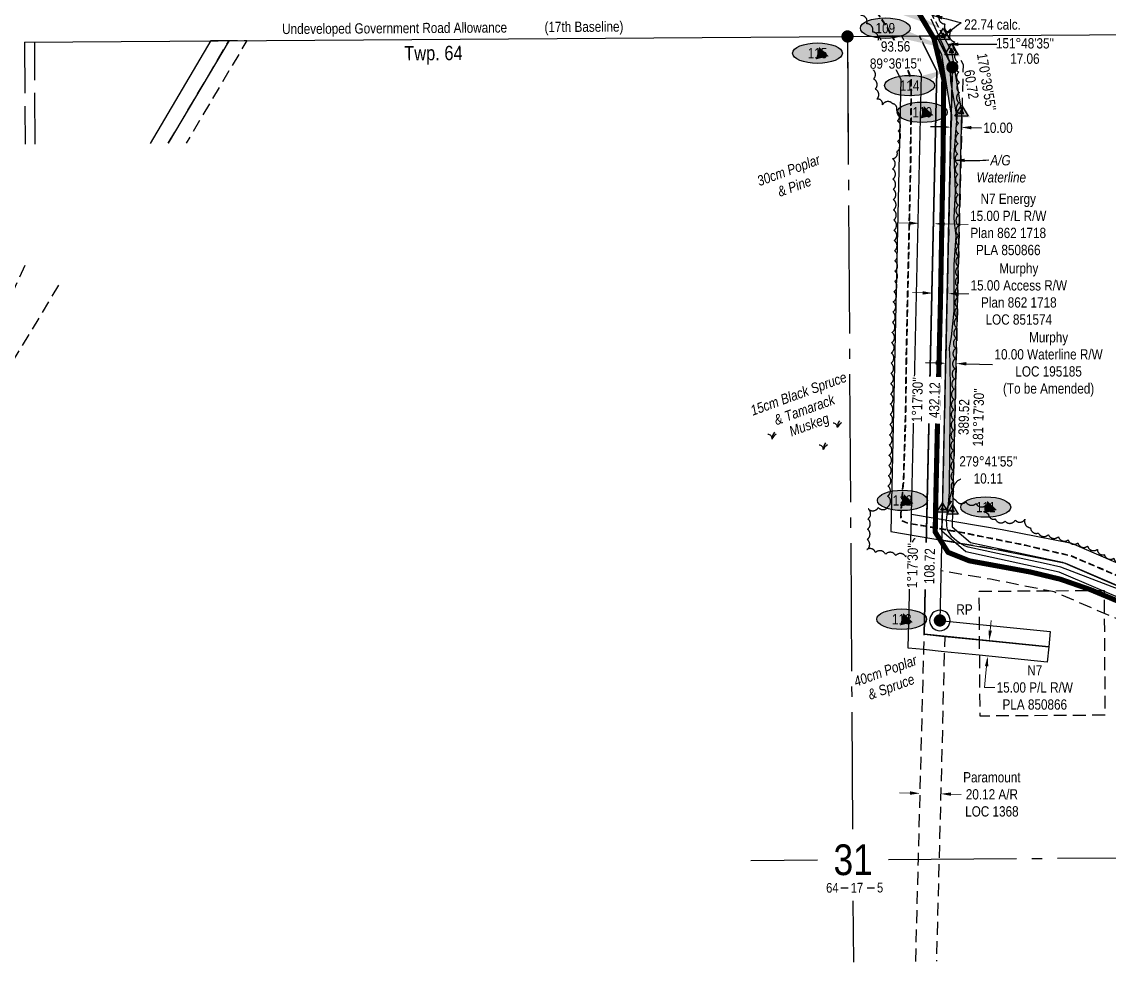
# Model space of a CAD drawing. Extents: x 519217 to 529401, y 6048073 to 6055420.
# Drawn here: x 527664 to 528726, y 6048217 to 6049136 of the extents above; entities that cross this region are included whole.
import ezdxf
from ezdxf.enums import TextEntityAlignment as Align

# ---------------------------------------------------------------- set-up
doc = ezdxf.new("R2010")
doc.units = 0
doc.header["$LTSCALE"] = 5
doc.header["$PDSIZE"] = 0.5
for name, pattern in [('0', [1, 1, 0]), ('foc-ACCESSROAD', [3.75, 2.5, -1.25]), ('foc-QUARTERLINE', [33, 25, -3, 2, -3]), ('foc-TOPO', [1, 0.2, -0.8]), ('foc-TRAV', [1.875, 1.25, -0.625]), ('foc-UNSURVEYED', [12.5, 10, -2.5]), ('UG_PIPE', [1.875, 1.25, -0.625])]:
    doc.linetypes.add(name, pattern=pattern)
doc.layers.get('Defpoints').update_dxf_attribs({"color": 9})
for name, color, linetype in [('10', 1, 'Continuous'), ('35', 37, 'Continuous'), ('9', 3, 'Continuous'), ('AS-PIPE-AG', 44, 'Continuous'), ('AS-PIPE-UG', 44, 'UG_PIPE'), ('AS-PIPE-UG-T', 44, 'Continuous'), ('AS-ROADS', 254, 'Continuous'), ('C-AR', 13, 'foc-ACCESSROAD'), ('C-RW', 13, 'Continuous'), ('D-TXT', 6, 'Continuous'), ('F-AR', 190, 'foc-ACCESSROAD'), ('F-RW', 190, 'Continuous'), ('F-WS', 190, 'foc-ACCESSROAD'), ('L-BD', 7, 'Continuous'), ('L-BD1', 253, 'Continuous'), ('L-MON', 1, 'Continuous'), ('L-ROAD-T', 7, 'Continuous'), ('L-SEC', 7, 'Continuous'), ('L-SECLBL', 7, 'Continuous'), ('L-SECQ', 8, 'foc-QUARTERLINE'), ('L-USEC', 7, 'foc-UNSURVEYED'), ('P-ELEVATION', 7, 'Continuous'), ('P-PROPOSED', 10, 'Continuous'), ('P-PROPOSED-H', 21, 'Continuous'), ('P-STATION', 7, 'Continuous'), ('P-TRAV', 4, 'foc-TRAV'), ('P-TXT', 4, 'Continuous'), ('T-BUSH', 110, '0'), ('T-BUSH-T', 110, 'Continuous'), ('T-GENERAL', 48, 'foc-TOPO')]:
    doc.layers.add(name, color=color, linetype=linetype)
for name, color, linetype, lineweight in [('C-RW-T', 13, 'Continuous', 9), ('F-AR-T', 190, 'Continuous', 9), ('F-RW-T', 190, 'Continuous', 9), ('T-TEXT', 48, 'Continuous', 18)]:
    doc.layers.add(name, color=color, linetype=linetype, lineweight=lineweight)
doc.styles.add('80', font='ARIALN.TTF', dxfattribs={"height": 10})
doc.styles.add('80CG', font='ARIALN.TTF', dxfattribs={"height": 10})
doc.styles.add('80L', font='ARIALN.TTF', dxfattribs={"height": 10})
doc.styles.add('80LS', font='ARIALNI.TTF', dxfattribs={"height": 10})
doc.styles.add('SIMPLEX', font='ARIALN.TTF')
doc.dimstyles.new('Compass 5 000', dxfattribs={"dimscale": 5, "dimtxt": 9, "dimasz": 2, "dimexe": 0.2, "dimexo": 0.0625, "dimgap": 0.5, "dimtad": 0, "dimtih": 1, "dimtoh": 1, "dimzin": 0, "dimdsep": 46, "dimtxsty": '80CG', "dimcen": 0.1, "dimse1": 1, "dimse2": 1, "dimclrd": 256, "dimclrt": 256, "dimaunit": 1, "dimadec": 4, "dimazin": 0, "dimtfac": 0.06, "dimtofl": 0, "dimtmove": 0, "dimatfit": 1, "dimfxl": 0.2, "dimtolj": 1, "dimtzin": 0, "dimlwd": -1, "dimarcsym": 0})

# ---------------------------------------------------------------- blocks, each defined once
blk = doc.blocks.new('fdia')
at = {"color": 255, "const_width": 1}
blk.add_lwpolyline([(-0.5, 0, 1), (0.5, 0, 1)], format="xyb", close=True, dxfattribs=at)
blk = doc.blocks.new('Fdiaa')
blk.add_blockref('fdia', (0, 0))
blk = doc.blocks.new('fdib')
at = {"color": 1, "const_width": 1.6}
blk.add_lwpolyline([(-0.4, 0, 1), (0.4, 0, 1)], format="xyb", close=True, dxfattribs=at)
at = {"color": 1}
blk.add_circle((0, 0), 0.8, dxfattribs=at)
blk = doc.blocks.new('Fdibb')
blk.add_blockref('fdib', (0, 0))
blk = doc.blocks.new('fdicc')
for name in ['Fdibb', 'Fdiaa']:
    blk.add_blockref(name, (0, 0))
blk = doc.blocks.new('FDI')
blk.add_blockref('fdicc', (0, 0))
blk = doc.blocks.new('L-SECLBL')
at = {"layer": '9', "color": 7}
for p, q in [((-5.1, -27.8), (-12.3, -27.8)), ((20.7, -27.8), (13.5, -27.8))]:
    blk.add_line(p, q, dxfattribs=at)
at = {"layer": '10', "color": 2, "style": 'SIMPLEX'}
blk.add_attdef('SEC', text='', height=30, dxfattribs=at).set_placement((0, 0), align=Align.MIDDLE)
at = {"layer": '10', "color": 5, "style": '80L'}
blk.add_attdef('TWP', text='', height=9.5, dxfattribs=at).set_placement((-14.4, -27.4), align=Align.MIDDLE_RIGHT)
blk.add_attdef('RGE', text='', height=9.5, dxfattribs=at).set_placement((3.6, -27.4), align=Align.MIDDLE_CENTER)
blk.add_attdef('MER', text='', height=9.5, dxfattribs=at).set_placement((23.2, -27.4), align=Align.MIDDLE_LEFT)
blk = doc.blocks.new('*D536')
at = {"layer": 'Defpoints', "color": 0, "transparency": 16777216}
for p in [(528541.5, 6048379.5), (528561.6, 6048378.9), (528561.7, 6048381.9)]:
    blk.add_point(p, dxfattribs=at)
at = {"layer": 'F-AR-T', "transparency": 16777216}
for p, q in [((528531.6, 6048382.7), (528521.6, 6048382.9)), ((528571.7, 6048381.7), (528581.7, 6048381.4))]:
    blk.add_line(p, q, dxfattribs=at)
for points in [[(528531.7, 6048384.4), (528531.6, 6048381), (528541.6, 6048382.4)], [(528571.7, 6048383.3), (528571.7, 6048380), (528561.7, 6048381.9)]]:
    blk.add_solid(points, dxfattribs=at)
at = {"layer": 'F-AR-T', "transparency": 16777216, "insert": (528611.7, 6048381.4), "char_height": 10, "attachment_point": 5, "style": '80CG'}
blk.add_mtext('\\A1;Paramount\\P20.12 A/R\\PLOC 1368', dxfattribs=at)
blk = doc.blocks.new('MUSK')
at = {"layer": 'T-GENERAL', "linetype": 'Continuous'}
for centre, radius, start, end in [((-0.86, 0.03), 0.856, 357.7915, 88.2897), ((1.86, 0.15), 1.86, 140.732, 184.6871), ((1.91, -0.8), 2.08, 122.4427, 157.2145)]:
    blk.add_arc(centre, radius, start, end, dxfattribs=at)
blk = doc.blocks.new('*D538')
at = {"layer": 'C-RW-T', "transparency": 16777216}
for p, q in [((528544.1, 6048871.2), (528534.1, 6048871.5)), ((528579.1, 6048870.4), (528589.1, 6048870.2))]:
    blk.add_line(p, q, dxfattribs=at)
for points in [[(528544.2, 6048872.9), (528544.1, 6048869.6), (528554.1, 6048871)], [(528579.1, 6048872.1), (528579, 6048868.7), (528569.1, 6048870.6)]]:
    blk.add_solid(points, dxfattribs=at)
at = {"layer": 'Defpoints', "color": 0, "transparency": 16777216}
for p in [(528569.1, 6048870.6), (528553, 6048821.8), (528568, 6048821.5)]:
    blk.add_point(p, dxfattribs=at)
at = {"layer": 'C-RW-T', "transparency": 16777216, "insert": (528638, 6048870.2), "char_height": 10, "attachment_point": 5, "style": '80CG'}
blk.add_mtext('\\A1;Murphy\\P15.00 Access R/W\\PPlan 862 1718\\PLOC 851574', dxfattribs=at)
blk = doc.blocks.new('*D541')
at = {"layer": 'Defpoints', "color": 0, "transparency": 16777216}
for p in [(528555.7, 6048938.8), (528540.1, 6048915), (528555.1, 6048914.7)]:
    blk.add_point(p, dxfattribs=at)
at = {"layer": 'F-RW-T', "transparency": 16777216}
for p, q in [((528530.7, 6048939.4), (528520.7, 6048939.6)), ((528565.7, 6048938.6), (528588.6, 6048938.1))]:
    blk.add_line(p, q, dxfattribs=at)
for points in [[(528530.7, 6048941.1), (528530.6, 6048937.7), (528540.7, 6048939.2)], [(528565.7, 6048940.3), (528565.6, 6048936.9), (528555.7, 6048938.8)]]:
    blk.add_solid(points, dxfattribs=at)
at = {"layer": 'F-RW-T', "transparency": 16777216, "insert": (528627.7, 6048938.1), "char_height": 10, "attachment_point": 5, "style": '80CG'}
blk.add_mtext('\\A1;N7 Energy\\P15.00 P/L R/W\\PPlan 862 1718\\PPLA 850866', dxfattribs=at)
blk = doc.blocks.new('TRIA')
blk.add_hatch(color=255).paths.add_polyline_path([(-0.04, 1.52), (-1.47, -0.87), (1.39, -0.87)])
blk = doc.blocks.new('Hybrid_EC')
at = {"color": 251}
for points in [[(-1.3, -0.74), (0, 1.42), (1.3, -0.74)], [(0.47, -0.26), (0, 0.53), (-0.47, -0.26)]]:
    blk.add_lwpolyline(points, close=True, dxfattribs=at)
at = {"layer": 'Defpoints'}
blk.add_circle((0, 0), 0.05, dxfattribs=at)
at = {"xscale": 1.2, "yscale": 1.2, "zscale": 1.2}
blk.add_blockref('TRIA', (0.05, 0.06), dxfattribs=at)
blk = doc.blocks.new('*D547')
at = {"layer": 'Defpoints', "color": 0, "transparency": 16777216}
for p in [(528571.8, 6049035.7), (528581.7, 6049032.9), (528581.8, 6049035.4)]:
    blk.add_point(p, dxfattribs=at)
at = {"layer": 'P-TXT', "transparency": 16777216}
for p, q in [((528561.8, 6049033.4), (528551.8, 6049033.6)), ((528591.7, 6049032.7), (528601.7, 6049032.5))]:
    blk.add_line(p, q, dxfattribs=at)
for points in [[(528561.8, 6049035), (528561.7, 6049031.7), (528571.7, 6049033.1)], [(528591.8, 6049034.3), (528591.7, 6049031), (528581.7, 6049032.9)]]:
    blk.add_solid(points, dxfattribs=at)
at = {"layer": 'P-TXT', "transparency": 16777216, "insert": (528617.7, 6049032.5), "char_height": 10, "attachment_point": 5, "style": '80CG'}
blk.add_mtext('\\A1;10.00', dxfattribs=at)
blk = doc.blocks.new('*U634')
at = {"layer": 'P-ELEVATION'}
h = blk.add_hatch(color=111, dxfattribs=at)
h.dxf.hatch_style = 1
edge = h.paths.add_edge_path()
edge.add_ellipse((0, 0), major_axis=(-24.4, 0), ratio=0.410256, start_angle=0, end_angle=360)
at = {"layer": 'P-ELEVATION', "color": 7, "flags": 128}
blk.add_lwpolyline([(0, 0, 12.5, 0, 0), (10.9, -2.9, 0, 0, 0)], format="xyseb", dxfattribs=at)
at = {"layer": 'P-ELEVATION', "color": 7}
blk.add_ellipse((0, 0), major_axis=(-24.4, 0), ratio=0.410256, dxfattribs=at)
at = {"layer": 'P-ELEVATION', "style": '80'}
blk.add_attdef('ELEVATION', text='', height=10, dxfattribs=at).set_placement((0, 0), align=Align.MIDDLE_CENTER)
blk = doc.blocks.new('*U635')
at = {"layer": 'P-ELEVATION'}
h = blk.add_hatch(color=111, dxfattribs=at)
h.dxf.hatch_style = 1
edge = h.paths.add_edge_path()
edge.add_ellipse((0, 0), major_axis=(-24.4, 0), ratio=0.410256, start_angle=0, end_angle=360)
at = {"layer": 'P-ELEVATION', "color": 7, "flags": 128}
blk.add_lwpolyline([(0, 0, 12.5, 0, 0), (37, 16.1, 0, 0, 0)], format="xyseb", dxfattribs=at)
at = {"layer": 'P-ELEVATION', "color": 7}
blk.add_ellipse((0, 0), major_axis=(-24.4, 0), ratio=0.410256, dxfattribs=at)
at = {"layer": 'P-ELEVATION', "style": '80'}
blk.add_attdef('ELEVATION', text='', height=10, dxfattribs=at).set_placement((0, 0), align=Align.MIDDLE_CENTER)
blk = doc.blocks.new('*U636')
at = {"layer": 'P-ELEVATION'}
h = blk.add_hatch(color=111, dxfattribs=at)
h.dxf.hatch_style = 1
edge = h.paths.add_edge_path()
edge.add_ellipse((0, 0), major_axis=(-24.4, 0), ratio=0.410256, start_angle=0, end_angle=360)
at = {"layer": 'P-ELEVATION', "color": 7, "flags": 128}
blk.add_lwpolyline([(0, 0, 12.5, 0, 0), (61.5, -20.3, 0, 0, 0)], format="xyseb", dxfattribs=at)
at = {"layer": 'P-ELEVATION', "color": 7}
blk.add_ellipse((0, 0), major_axis=(-24.4, 0), ratio=0.410256, dxfattribs=at)
at = {"layer": 'P-ELEVATION', "style": '80'}
blk.add_attdef('ELEVATION', text='', height=10, dxfattribs=at).set_placement((0, 0), align=Align.MIDDLE_CENTER)
blk = doc.blocks.new('*U637')
at = {"layer": 'P-ELEVATION'}
h = blk.add_hatch(color=111, dxfattribs=at)
h.dxf.hatch_style = 1
edge = h.paths.add_edge_path()
edge.add_ellipse((0, 0), major_axis=(-24.4, 0), ratio=0.410256, start_angle=0, end_angle=360)
at = {"layer": 'P-ELEVATION', "color": 7, "flags": 128}
blk.add_lwpolyline([(0, 0, 12.5, 0, 0), (63, -29, 0, 0, 0)], format="xyseb", dxfattribs=at)
at = {"layer": 'P-ELEVATION', "color": 7}
blk.add_ellipse((0, 0), major_axis=(-24.4, 0), ratio=0.410256, dxfattribs=at)
at = {"layer": 'P-ELEVATION', "style": '80'}
blk.add_attdef('ELEVATION', text='', height=10, dxfattribs=at).set_placement((0, 0), align=Align.MIDDLE_CENTER)
blk = doc.blocks.new('*D662')
at = {"layer": 'Defpoints', "color": 0, "transparency": 16777216}
for p in [(528589.6, 6048533.4), (528588.1, 6048518.5), (528607.6, 6048516.5)]:
    blk.add_point(p, dxfattribs=at)
at = {"layer": 'F-RW-T', "transparency": 16777216}
for p, q in [((528610.1, 6048541.4), (528611.1, 6048551.3)), ((528606.6, 6048506.6), (528605.6, 6048496.6)), ((528604.5, 6048485.8), (528605.6, 6048496.6)), ((528614.5, 6048485.8), (528604.5, 6048485.8))]:
    blk.add_line(p, q, dxfattribs=at)
for points in [[(528608.4, 6048541.5), (528611.7, 6048541.2), (528609.1, 6048531.4)], [(528604.9, 6048506.7), (528608.2, 6048506.4), (528607.6, 6048516.5)]]:
    blk.add_solid(points, dxfattribs=at)
at = {"layer": 'F-RW-T', "transparency": 16777216, "insert": (528653.6, 6048485.8), "char_height": 10, "attachment_point": 5, "style": '80CG'}
blk.add_mtext('\\A1;N7\\P15.00 P/L R/W\\PPLA 850866', dxfattribs=at)
blk = doc.blocks.new('Hybrid_Point')
h = blk.add_hatch(color=4)
h.dxf.hatch_style = 1
h.paths.add_polyline_path([(-0.29, -0.15), (0, 0.33), (0.29, -0.15)])
at = {"color": 4}
for points in [[(-1.08, -0.6), (0, 1.2), (1.08, -0.6)], [(-0.29, -0.15), (0, 0.33), (0.29, -0.15)]]:
    blk.add_lwpolyline(points, close=True, dxfattribs=at)
blk.add_blockref('TRIA', (0.04, 0.07))
blk = doc.blocks.new('RP')
at = {"layer": '35', "color": 3}
blk.add_circle((0, 0), 10, dxfattribs=at)
at = {"layer": '35', "color": 3, "style": '80'}
blk.add_attdef('RP_001', (-32.4, 5.8), '', height=10, dxfattribs=at)
blk = doc.blocks.new('*D756')
at = {"layer": 'Defpoints', "color": 0, "transparency": 16777216}
for p in [(528567.3, 6048823.6), (528577.3, 6048823.3), (528576.8, 6048802.2)]:
    blk.add_point(p, dxfattribs=at)
at = {"layer": 'L-BD', "transparency": 16777216}
for p, q in [((528556.8, 6048802.7), (528546.8, 6048802.9)), ((528586.8, 6048802), (528612.4, 6048801.4))]:
    blk.add_line(p, q, dxfattribs=at)
for points in [[(528556.9, 6048804.4), (528556.8, 6048801), (528566.8, 6048802.5)], [(528586.9, 6048803.7), (528586.8, 6048800.3), (528576.8, 6048802.2)]]:
    blk.add_solid(points, dxfattribs=at)
at = {"layer": 'L-BD', "transparency": 16777216, "insert": (528667.1, 6048801.4), "char_height": 10, "attachment_point": 5, "style": '80CG'}
blk.add_mtext('\\A1;Murphy\\P10.00 Waterline R/W\\PLOC 195185 \\P(To be Amended)', dxfattribs=at)

msp = doc.modelspace()

# ---------------------------------------------------------------- hatches: boundary and pattern name
at = {"layer": 'P-PROPOSED-H'}
h = msp.add_hatch(color=256, dxfattribs=at)
h.dxf.hatch_style = 1
h.paths.add_polyline_path([(528563.366, 6048659.934), (528572.059, 6049046.959), (528562.671, 6049104.079), (528552.911, 6049122.288), (528564.209, 6049122.366), (528572.264, 6049107.338), (528582.073, 6049047.664), (528573.325, 6048658.232)])

# ---------------------------------------------------------------- linework, layer by layer
at = {"layer": 'AS-PIPE-AG', "flags": 128}
msp.add_lwpolyline([(528735.898, 6048581.615), (528679.047, 6048603.398), (528661.963, 6048607.223), (528617.118, 6048616.742), (528588.527, 6048622.792), (528584.844, 6048624.211), (528580.253, 6048626.707), (528577.004, 6048628.99), (528572.643, 6048632.921), (528568.096, 6048640.48), (528567.452, 6048649.719), (528569.335, 6048664.839), (528570.325, 6048677.086), (528570.726, 6048719.475), (528571.185, 6048774), (528571.029, 6048804.537), (528570.251, 6048817.582), (528572.361, 6048828.289), (528574.711, 6048853.783), (528574.956, 6048898.784), (528576.841, 6048926.996), (528575.065, 6048939.995), (528574.788, 6048944.998), (528576.303, 6048970.394), (528574.929, 6049006.023), (528576.63, 6049028.384), (528577.817, 6049042.713), (528571.768, 6049077.757), (528571.215, 6049087.847), (528570.219, 6049097.38), (528567.601, 6049105.515), (528552.296, 6049138.552)], dxfattribs=at)
at = {"layer": 'AS-PIPE-UG', "flags": 128}
for points in [[(529400.037, 6048435.565), (529397.783, 6048436.348), (529337.908, 6048457.021), (529280.306, 6048477.336), (529241.565, 6048485.911), (529206.423, 6048490.94), (529158.071, 6048497.841), (529121.705, 6048502.802), (529070.365, 6048507.285), (529027.458, 6048511.157), (528982.559, 6048517.371), (528937.53, 6048526.006), (528885.53, 6048540.343), (528834.676, 6048556.146), (528783.217, 6048574.23), (528746.312, 6048590.008), (528717.075, 6048602.547), (528689.335, 6048614.413), (528644.409, 6048624.839), (528582.594, 6048637.243), (528547.253, 6048643.434), (528530.814, 6048646.049), (528524.464, 6048648.64), (528523.458, 6048650.35), (528523.207, 6048655.088), (528523.887, 6048664.325), (528525.935, 6048690.489), (528527.89, 6048754.335), (528528.556, 6048807.373), (528529.893, 6048872.827), (528531.135, 6048924.202), (528532.714, 6048998.207), (528533.188, 6049050.134), (528533.264, 6049068.87), (528533.129, 6049080.662), (528530.792, 6049086.827), (528526.914, 6049096.858), (528521.207, 6049109.887), (528509.488, 6049131.142), (528491.176, 6049158.329), (528459.269, 6049202.946), (528432.076, 6049241.508), (528418.492, 6049260.785), (528368.521, 6049330.225), (528331.871, 6049382.018), (528295.215, 6049434.326), (528269.741, 6049469.506), (528264.979, 6049477.209), (528264.467, 6049479.317), (528266.417, 6049482.591), (528271.239, 6049487.101), (528282.753, 6049496.311), (528292.396, 6049504.162), (528303.054, 6049510.303), (528315.054, 6049518.227), (528323.37, 6049523.841), (528328.47, 6049526.945), (528330.094, 6049528.082), (528331.709, 6049529.693), (528332.048, 6049530.582), (528331.313, 6049532.523), (528328.118, 6049537.35), (528325.924, 6049540.851)], [(529400.041, 6048435.035), (529397.619, 6048435.876), (529337.744, 6048456.549), (529280.168, 6048476.854), (529241.475, 6048485.419), (529206.353, 6048490.446), (529158.001, 6048497.347), (529121.649, 6048502.306), (529070.321, 6048506.787), (529027.402, 6048510.661), (528982.477, 6048516.877), (528937.416, 6048525.518), (528885.39, 6048539.863), (528834.518, 6048555.672), (528783.035, 6048573.764), (528746.116, 6048589.548), (528716.879, 6048602.087), (528689.179, 6048613.937), (528644.303, 6048624.351), (528582.502, 6048636.751), (528547.171, 6048642.942), (528530.678, 6048645.565), (528524.118, 6048648.242), (528522.966, 6048650.202), (528522.707, 6048655.094), (528523.389, 6048664.363), (528525.435, 6048690.517), (528527.39, 6048754.345), (528528.056, 6048807.381), (528529.393, 6048872.839), (528530.635, 6048924.214), (528532.214, 6048998.215), (528532.688, 6049050.138), (528532.764, 6049068.868), (528532.631, 6049080.568), (528530.326, 6049086.649), (528526.452, 6049096.668), (528520.759, 6049109.665), (528509.062, 6049130.882), (528490.766, 6049158.045), (528458.861, 6049202.656), (528431.467, 6049241.504), (528418.072, 6049260.485), (528368.101, 6049329.925), (528331.449, 6049381.722), (528294.795, 6049434.026), (528269.313, 6049469.218), (528264.497, 6049477.007), (528263.917, 6049479.401), (528266.011, 6049482.917), (528270.901, 6049487.491), (528282.429, 6049496.713), (528292.102, 6049504.588), (528302.796, 6049510.749), (528314.743, 6049518.668), (528323.215, 6049524.282), (528328.764, 6049528.747), (528328.327, 6049531.582), (528325.538, 6049536.064), (528322.957, 6049539.072)], [(529400.039, 6048435.3), (529397.701, 6048436.112), (529337.826, 6048456.785), (529280.237, 6048477.095), (529241.52, 6048485.665), (529206.388, 6048490.693), (529158.036, 6048497.594), (529121.677, 6048502.554), (529070.343, 6048507.036), (529027.43, 6048510.909), (528982.518, 6048517.124), (528937.473, 6048525.762), (528885.46, 6048540.103), (528834.597, 6048555.909), (528783.126, 6048573.997), (528746.214, 6048589.778), (528716.977, 6048602.317), (528689.257, 6048614.175), (528644.356, 6048624.595), (528582.548, 6048636.997), (528547.212, 6048643.188), (528530.746, 6048645.807), (528524.291, 6048648.441), (528523.212, 6048650.276), (528522.957, 6048655.091), (528523.638, 6048664.344), (528525.685, 6048690.503), (528527.64, 6048754.34), (528528.306, 6048807.377), (528529.643, 6048872.833), (528530.885, 6048924.208), (528532.464, 6048998.211), (528532.938, 6049050.136), (528533.014, 6049068.869), (528532.88, 6049080.615), (528530.559, 6049086.738), (528526.683, 6049096.763), (528520.983, 6049109.776), (528509.275, 6049131.012), (528490.971, 6049158.187), (528459.065, 6049202.801), (528431.771, 6049241.506), (528418.282, 6049260.635), (528368.311, 6049330.075), (528331.66, 6049381.87), (528295.005, 6049434.176), (528269.527, 6049469.362), (528264.738, 6049477.108), (528264.192, 6049479.359), (528266.214, 6049482.754), (528271.07, 6049487.296), (528282.591, 6049496.512), (528292.249, 6049504.375), (528302.925, 6049510.526), (528314.843, 6049518.453), (528323.286, 6049524.115), (528328.282, 6049527.38), (528328.993, 6049528.687), (528329.041, 6049530.078), (528328.672, 6049531.696), (528325.839, 6049536.302), (528323.582, 6049539.271)]]:
    msp.add_lwpolyline(points, dxfattribs=at)
at = {"layer": 'AS-ROADS', "const_width": 5, "flags": 128}
msp.add_lwpolyline([(528020.319, 6049878.397), (528087.427, 6049783.158), (528216.272, 6049601.632), (528289.909, 6049497.455), (528374.617, 6049376.66), (528447.18, 6049273.113), (528490.77, 6049212.474), (528541.036, 6049143.426), (528555.09, 6049119.909), (528564.692, 6049079.753), (528564.086, 6049008.227), (528561.467, 6048861.653), (528558.506, 6048739.227), (528556.902, 6048668.712), (528556.365, 6048637.634), (528568.93, 6048617.822), (528589.777, 6048609.518), (528649.667, 6048598.555), (528678.483, 6048591.606), (528708.072, 6048581.347), (528783.327, 6048549.885)], dxfattribs=at)
at = {"layer": 'C-AR', "flags": 128}
msp.add_lwpolyline([(527807.262, 6049017.419), (527866.614, 6049117.767), (527884.117, 6049117.887), (527824.765, 6049017.539)], dxfattribs=at)
msp.add_lwpolyline([(528573.724, 6048668.22), (528573.49, 6048658.112), (528563.548, 6048659.813), (528563.784, 6048669.92), (528573.529, 6049091.868), (528557.756, 6049122.549), (528568.965, 6049122.626), (528583.588, 6049094.18), (528573.724, 6048668.22)], close=True, dxfattribs=at)
at = {"layer": 'C-RW', "flags": 128}
for points in [[(528795.422, 6048581.031), (528689.675, 6048626.308), (528621.613, 6048639.84), (528533.261, 6048654.939), (528542.916, 6049084.718), (528523.771, 6049122.085), (528501.39, 6049121.931), (528522.817, 6049080.107), (528512.889, 6048638.141), (528617.979, 6048620.182), (528683.728, 6048607.109), (528788.403, 6048562.292)], [(529400.189, 6048421.015), (529309.157, 6048452.337), (529268.505, 6048464.616), (529139.946, 6048489.364), (529002.053, 6048500.402), (528952.886, 6048508.726), (528854.263, 6048539.609), (528784.83, 6048552.428), (528677.521, 6048598.614), (528586.226, 6048618.174), (528562.882, 6048638.384), (528563.366, 6048659.934), (528573.325, 6048658.232), (528572.979, 6048642.862), (528590.828, 6048627.41), (528680.573, 6048608.182), (528787.75, 6048562.052), (528856.673, 6048549.327), (528955.224, 6048518.468), (529003.289, 6048510.33), (529141.294, 6048499.282), (529270.901, 6048474.334), (529312.229, 6048461.849), (529400.155, 6048431.597)]]:
    msp.add_lwpolyline(points, dxfattribs=at)
msp.add_lwpolyline([(528668.698, 6048540.529), (528667.209, 6048525.611), (528667.209, 6048525.611), (528545.625, 6048537.745), (528545.625, 6048537.745), (528557.989, 6049088.176), (528540.557, 6049122.201), (528557.343, 6049122.318), (528573.063, 6049091.634), (528560.925, 6048551.285), (528668.698, 6048540.529)], close=True, dxfattribs=at)
at = {"layer": 'F-AR', "flags": 128}
for points in [[(527667.102, 6048898.119), (527613.222, 6048778.411), (527595.228, 6048742.423), (527564.378, 6048680.724), (527453.14, 6048526.746), (527318.619, 6048427.919), (527220.599, 6048396.319)], [(528562.696, 6048630.104), (528615.676, 6048621.05), (528681.391, 6048607.984), (528786.012, 6048563.19), (528860.196, 6048539.242), (528900.704, 6048524.433), (528962.794, 6048509.868), (528994.712, 6048504.496), (529114.753, 6048497.295), (529231.704, 6048478.232), (529273.146, 6048468.35), (529357.548, 6048439.017), (529397.54, 6048429.782)], [(529397.739, 6048398.979), (529349.233, 6048410.179), (529264.73, 6048439.548), (529225.81, 6048448.829), (529111.436, 6048467.471), (528991.318, 6048474.677), (528956.879, 6048480.473), (528892.107, 6048495.668), (528850.444, 6048510.898), (528775.488, 6048535.095), (528672.474, 6048579.201), (528610.228, 6048591.577), (528562.015, 6048599.817)], [(528537.369, 6048218.226), (528539.95, 6048318.139), (528545.237, 6048522.725), (528545.625, 6048537.745), (528565.677, 6048535.732), (528565.288, 6048520.712), (528560.059, 6048318.277), (528557.477, 6048218.366)]]:
    msp.add_lwpolyline(points, dxfattribs=at)
at = {"layer": 'F-RW', "flags": 128}
msp.add_lwpolyline([(527789.771, 6049017.298), (527849.126, 6049117.647), (527866.614, 6049117.767), (527807.262, 6049017.419)], dxfattribs=at)
msp.add_lwpolyline([(528667.209, 6048525.611), (528665.552, 6048510.709), (528599.365, 6048517.355), (528565.052, 6048520.8), (528544.989, 6048522.814), (528530.051, 6048524.315), (528533.261, 6048654.939), (528542.913, 6049084.711), (528523.771, 6049122.085), (528540.557, 6049122.201), (528557.989, 6049088.176), (528548.2, 6048652.386), (528545.625, 6048537.745), (528565.593, 6048535.752), (528599.416, 6048532.377), (528667.209, 6048525.611)], close=True, dxfattribs=at)
at = {"layer": 'F-WS', "flags": 128}
msp.add_lwpolyline([(527700.141, 6048878.692), (527617.825, 6048742.629), (527606.832, 6048747.995), (527539.41, 6048780.901), (527479.945, 6048809.922), (527398.35, 6048650.17), (527332.333, 6048587.371), (527273.338, 6048487.585), (527220.145, 6048397.625), (527204.38, 6048419.933), (527178.078, 6048457.176), (527156.986, 6048487.032), (527109.585, 6048554.109), (527182.29, 6048676.92), (527228.848, 6048754.508), (527267.413, 6048818.774), (527296.792, 6048867.731), (527313.514, 6048895.459), (527189.298, 6048964.407), (527280.998, 6049103.278)], dxfattribs=at)
msp.add_lwpolyline([(528722.15, 6048458.738), (528600.198, 6048457.896), (528599.788, 6048517.292), (528599.777, 6048518.872), (528599.684, 6048532.37), (528599.58, 6048547.461), (528599.356, 6048579.848), (528664.311, 6048580.296), (528721.307, 6048580.691), (528721.46, 6048558.439), (528722.15, 6048458.738)], close=True, dxfattribs=at)
at = {"layer": 'L-SEC', "flags": 128}
for points in [[(528470.704, 6049121.718), (529274.948, 6049127.294)], [(527666.727, 6049116.246), (528470.704, 6049121.718)]]:
    msp.add_lwpolyline(points, dxfattribs=at)
at = {"layer": 'L-SECQ', "flags": 128}
for points in [[(528470.704, 6049121.718), (528471.334, 6049021.771)], [(528470.704, 6049121.718), (528475.586, 6048347.368)], [(528510.765, 6048317.862), (529280.707, 6048323.203)], [(528376.238, 6048316.929), (528441.52, 6048317.382)], [(528476.027, 6048277.405), (528476.405, 6048217.436)]]:
    msp.add_lwpolyline(points, dxfattribs=at)
at = {"layer": 'L-USEC', "flags": 128}
for points in [[(527666.727, 6049116.246), (527667.338, 6049016.452)], [(527677.39, 6049016.521), (527676.779, 6049116.314)]]:
    msp.add_lwpolyline(points, dxfattribs=at)
at = {"layer": 'P-PROPOSED', "flags": 128}
msp.add_lwpolyline([(528563.366, 6048659.934), (528572.059, 6049046.959), (528562.671, 6049104.079), (528552.911, 6049122.288), (528564.209, 6049122.366), (528572.264, 6049107.338), (528572.264, 6049107.338), (528572.264, 6049107.338), (528572.264, 6049107.338), (528582.073, 6049047.664), (528573.325, 6048658.232)], close=True, dxfattribs=at)
at = {"layer": 'P-TRAV', "flags": 128}
msp.add_lwpolyline([(528564.209, 6049122.366), (528553.47, 6049142.402)], dxfattribs=at)
at = {"layer": 'T-BUSH', "flags": 128}
for points in [[(528536.617, 6048631.34, 0.52056705), (528536.09, 6048622.695, 0.52056705), (528537.019, 6048612.743, 0.52056705), (528527.677, 6048613.408, 0.52056705), (528517.762, 6048614.666, 0.52056705), (528507.847, 6048615.923, 0.52056705), (528497.994, 6048617.6, 0.52056705), (528489.618, 6048620.503, 0.52056705), (528489.922, 6048630.493, 0.52056705), (528490.227, 6048640.483, 0.52056705), (528490.531, 6048650.473, 0.52056705), (528490.836, 6048660.464, 0.52056705), (528500.752, 6048661.529, 0.52056705), (528510.504, 6048662.73, 0.52056705), (528509.797, 6048672.696, 0.52056705), (528510.207, 6048682.683, 0.52056705), (528510.616, 6048692.669, 0.52056705), (528510.986, 6048702.657, 0.52056705), (528511.247, 6048712.649, 0.52056705), (528511.509, 6048722.64, 0.52056705), (528511.77, 6048732.631, 0.52056705), (528512.032, 6048742.623, 0.52056705), (528512.294, 6048752.614, 0.52056705), (528512.536, 6048762.606, 0.52056705), (528512.716, 6048772.6, 0.52056705), (528512.896, 6048782.593, 0.52056705), (528513.075, 6048792.586, 0.52056705), (528513.255, 6048802.579, 0.52056705), (528513.435, 6048812.573, 0.52056705), (528513.796, 6048822.561, 0.52056705), (528514.186, 6048832.548, 0.52056705), (528514.576, 6048842.535, 0.52056705), (528514.967, 6048852.522, 0.52056705), (528515.357, 6048862.51, 0.52056705), (528516, 6048872.482, 0.52056705), (528516.813, 6048882.443, 0.52056705), (528517.057, 6048892.422, 0.52056705), (528516.819, 6048902.414, 0.52056705), (528516.58, 6048912.406, 0.52056705), (528516.341, 6048922.398, 0.52056705), (528516.102, 6048932.39, 0.52056705), (528515.863, 6048942.382, 0.52056705), (528515.624, 6048952.374, 0.52056705), (528515.419, 6048962.366, 0.52056705), (528515.218, 6048972.359, 0.52056705), (528515.016, 6048982.352, 0.52056705), (528514.815, 6048992.345, 0.52056705), (528514.614, 6049002.338, 0.52056705), (528518.966, 6049009.4, 0.52056705), (528519.663, 6049019.37, 0.52056705), (528520.34, 6049029.34, 0.52056705), (528519.431, 6049039.294, 0.52056705), (528518.522, 6049049.247, 0.52056705), (528514.872, 6049055.93, 0.52056705), (528504.912, 6049055.089, 0.52056705), (528499.463, 6049060.51, 0.52056705), (528497.804, 6049070.366, 0.52056705), (528496.145, 6049080.222, 0.52056705), (528494.486, 6049090.078, 0.52056705), (528499.971, 6049095.819, 0.52056705), (528508.944, 6049099.503, 0.52056705), (528505.345, 6049108.819, 0.52056705), (528500.461, 6049117.539, 0.52056705), (528495.201, 6049126.023, 0.52056705), (528489.468, 6049134.211, 0.52056705), (528483.736, 6049142.399, 0.52056705), (528478.104, 6049150.654, 0.52056705), (528472.622, 6049159.012, 0.52056705), (528467.141, 6049167.369, 0.52056705), (528461.659, 6049175.727, 0.52056705), (528456.177, 6049184.084, 0.52056705), (528450.369, 6049192.217, 0.52056705), (528444.515, 6049200.318, 0.52056705), (528438.66, 6049208.419, 0.52056705), (528432.806, 6049216.519, 0.52056705), (528426.951, 6049224.62, 0.52056705), (528421.097, 6049232.721, 0.52056705), (528414.741, 6049240.389, 0.52056705), (528407.581, 6049247.362, 0.52056705), (528402.239, 6049255.76, 0.52056705), (528397.186, 6049264.383, 0.52056705), (528391.849, 6049272.827, 0.52056705), (528386.226, 6049281.09, 0.52056705), (528380.6, 6049289.351, 0.52056705), (528374.829, 6049297.512, 0.52056705), (528369.059, 6049305.673, 0.52056705), (528363.289, 6049313.834, 0.52056705), (528357.518, 6049321.995, 0.52056705), (528351.748, 6049330.156, 0.52056705), (528345.977, 6049338.317, 0.52056705), (528340.207, 6049346.478, 0.52056705), (528334.437, 6049354.638, 0.52056705), (528328.556, 6049362.718, 0.52056705), (528322.525, 6049370.688, 0.52056705), (528316.493, 6049378.659, 0.52056705), (528310.462, 6049386.629, 0.52056705), (528304.431, 6049394.599, 0.52056705), (528298.4, 6049402.569, 0.52056705), (528292.369, 6049410.539, 0.52056705), (528286.64, 6049418.723, 0.52056705), (528281.148, 6049427.074, 0.52056705), (528275.656, 6049435.424, 0.52056705), (528270.162, 6049443.774, 0.52056705), (528264.601, 6049452.078, 0.52056705), (528259.039, 6049460.383, 0.52056705), (528250.006, 6049458.291, 0.52056705), (528243.999, 6049464.832, 0.52056705), (528238.656, 6049473.279, 0.52056705), (528233.313, 6049481.726, 0.52056705), (528238.234, 6049488.048, 0.52056705), (528246.492, 6049493.68, 0.52056705), (528256.755, 6049500.679, 0.52056705)], [(528376.627, 6049403.624, 0.52056705), (528382.075, 6049395.245, 0.52056705), (528387.523, 6049386.866, 0.52056705), (528392.971, 6049378.486, 0.52056705), (528398.42, 6049370.107, 0.52056705), (528404.041, 6049361.843, 0.52056705), (528409.71, 6049353.611, 0.52056705), (528415.378, 6049345.38, 0.52056705), (528421.047, 6049337.148, 0.52056705), (528426.716, 6049328.916, 0.52056705), (528432.384, 6049320.684, 0.52056705), (528438.053, 6049312.452, 0.52056705), (528443.721, 6049304.22, 0.52056705), (528449.773, 6049296.278, 0.52056705), (528456.167, 6049288.596, 0.52056705), (528462.562, 6049280.915, 0.52056705), (528468.993, 6049273.264, 0.52056705), (528475.426, 6049265.616, 0.52056705), (528480.926, 6049257.271, 0.52056705), (528486.285, 6049248.839, 0.52056705), (528491.158, 6049240.113, 0.52056705), (528496.032, 6049231.387, 0.52056705), (528501.569, 6049223.073, 0.52056705), (528507.223, 6049214.831, 0.52056705), (528513.013, 6049206.686, 0.52056705), (528519.007, 6049198.688, 0.52056705), (528525, 6049190.69, 0.52056705), (528530.994, 6049182.691, 0.52056705), (528536.988, 6049174.693, 0.52056705), (528542.981, 6049166.694, 0.52056705), (528548.975, 6049158.696, 0.52056705), (528554.968, 6049150.698, 0.52056705), (528560.401, 6049142.311, 0.52056705), (528565.761, 6049133.875, 0.52056705), (528571.121, 6049125.439, 0.52056705), (528575.335, 6049116.484, 0.52056705), (528577.31, 6049106.728, 0.52056705), (528578.354, 6049096.787, 0.52056705), (528579.339, 6049086.841, 0.52056705), (528580.153, 6049076.882, 0.52056705), (528579.912, 6049066.89, 0.52056705), (528579.672, 6049056.898, 0.52056705), (528579.431, 6049046.906, 0.52056705), (528579.19, 6049036.914, 0.52056705), (528578.949, 6049026.922, 0.52056705), (528578.709, 6049016.93, 0.52056705), (528578.295, 6049006.944, 0.52056705), (528578.419, 6048996.951, 0.52056705), (528578.58, 6048986.958, 0.52056705), (528578.74, 6048976.964, 0.52056705), (528578.901, 6048966.97, 0.52056705), (528579.061, 6048956.977, 0.52056705), (528579.155, 6048946.983, 0.52056705), (528579.199, 6048936.988, 0.52056705), (528579.243, 6048926.993, 0.52056705), (528579.283, 6048916.998, 0.52056705), (528579.109, 6048907.005, 0.52056705), (528578.935, 6048897.012, 0.52056705), (528578.761, 6048887.018, 0.52056705), (528578.587, 6048877.025, 0.52056705), (528578.413, 6048867.031, 0.52056705), (528578.098, 6048857.042, 0.52056705), (528577.699, 6048847.055, 0.52056705), (528577.301, 6048837.068, 0.52056705), (528576.902, 6048827.081, 0.52056705), (528576.504, 6048817.094, 0.52056705), (528576.105, 6048807.108, 0.52056705), (528575.706, 6048797.121, 0.52056705), (528575.308, 6048787.134, 0.52056705), (528574.909, 6048777.147, 0.52056705), (528574.739, 6048767.154, 0.52056705), (528574.632, 6048757.16, 0.52056705), (528574.525, 6048747.165, 0.52056705), (528574.418, 6048737.171, 0.52056705), (528574.311, 6048727.177, 0.52056705), (528574.217, 6048717.182, 0.52056705), (528574.275, 6048707.188, 0.52056705), (528574.333, 6048697.193, 0.52056705), (528574.391, 6048687.198, 0.52056705), (528574.448, 6048677.204, 0.52056705), (528576.455, 6048668.871, 0.52056705), (528586.315, 6048667.234, 0.52056705), (528596.175, 6048665.596, 0.52056705), (528606.035, 6048663.959, 0.52056705), (528608.437, 6048655.231, 0.52056705), (528614.981, 6048650.413, 0.52056705), (528624.724, 6048648.184, 0.52056705), (528634.551, 6048649.276, 0.52056705), (528644.046, 6048650.208, 0.52056705), (528649.486, 6048641.823, 0.52056705), (528657.067, 6048636.707, 0.52056705), (528666.926, 6048635.067, 0.52056705), (528676.692, 6048633.044, 0.52056705), (528686.202, 6048629.966, 0.52056705), (528695.711, 6048626.888, 0.52056705), (528705.22, 6048623.811, 0.52056705), (528714.729, 6048620.733, 0.52056705), (528721.492, 6048615.636, 0.52056705), (528730.807, 6048612.011, 0.52056705), (528740.128, 6048608.404, 0.52056705), (528749.459, 6048604.822, 0.52056705), (528758.79, 6048601.239, 0.52056705), (528767.752, 6048596.824, 0.52056705), (528776.68, 6048592.331, 0.52056705), (528785.608, 6048587.837, 0.52056705), (528795.146, 6048584.868, 0.52056705), (528804.707, 6048581.956, 0.52056705), (528814.269, 6048579.044, 0.52056705), (528823.799, 6048576.038, 0.52056705), (528833.253, 6048572.794, 0.52056705), (528842.707, 6048569.549, 0.52056705), (528852.16, 6048566.305, 0.52056705), (528861.614, 6048563.06, 0.52056705), (528871.068, 6048559.816, 0.52056705), (528880.493, 6048556.49, 0.52056705), (528889.916, 6048553.157, 0.52056705), (528899.338, 6048549.824, 0.52056705), (528908.86, 6048546.787, 0.52056705), (528918.401, 6048543.812, 0.52056705), (528927.961, 6048540.904, 0.52056705), (528937.737, 6048538.823, 0.52056705), (528947.513, 6048536.743, 0.52056705), (528957.289, 6048534.662, 0.52056705), (528967.065, 6048532.585, 0.52056705), (528976.948, 6048531.096, 0.52056705), (528986.832, 6048529.606, 0.52056705), (528996.715, 6048528.117, 0.52056705), (529006.598, 6048526.627, 0.52056705), (529016.528, 6048525.513, 0.52056705), (529026.475, 6048524.533, 0.52056705), (529036.422, 6048523.552, 0.52056705), (529046.383, 6048522.758, 0.52056705), (529056.359, 6048522.142, 0.52056705), (529066.335, 6048521.526, 0.52056705), (529076.311, 6048520.911, 0.52056705), (529086.287, 6048520.295, 0.52056705), (529096.05, 6048519.938, 0.52056705), (529097.356, 6048529.847, 0.52056705), (529098.663, 6048539.756, 0.52056705), (529106.409, 6048541.172, 0.52056705), (529116.302, 6048539.755, 0.52056705), (529126.196, 6048538.337, 0.52056705), (529136.09, 6048536.92, 0.52056705), (529143.775, 6048533.716, 0.52056705), (529143.093, 6048523.744, 0.52056705), (529144.402, 6048515.367, 0.52056705), (529154.282, 6048513.854, 0.52056705), (529164.162, 6048512.341, 0.52056705), (529174.026, 6048510.735, 0.52056705), (529183.854, 6048508.92, 0.52056705), (529193.695, 6048507.185, 0.52056705), (529203.623, 6048506.033, 0.52056705), (529213.552, 6048504.881, 0.52056705), (529223.48, 6048503.729, 0.52056705), (529232.168, 6048501.651, 0.52056705), (529233.982, 6048511.48, 0.52056705), (529239.527, 6048516.555, 0.52056705), (529249.506, 6048515.983, 0.52056705), (529258.927, 6048514.355, 0.52056705), (529265.028, 6048506.438, 0.52056705), (529271.662, 6048499.006, 0.52056705), (529279.123, 6048492.435, 0.52056705), (529288.478, 6048488.918, 0.52056705), (529297.834, 6048485.4, 0.52056705), (529307.189, 6048481.882, 0.52056705), (529316.545, 6048478.364, 0.52056705), (529325.9, 6048474.847, 0.52056705), (529335.418, 6048471.803, 0.52056705), (529344.947, 6048468.786, 0.52056705), (529354.475, 6048465.769, 0.52056705), (529364.004, 6048462.752, 0.52056705), (529373.532, 6048459.734, 0.52056705), (529383.061, 6048456.717, 0.52056705), (529392.628, 6048453.848, 0.52056705), (529400.567, 6048452.176, 0.52056705)]]:
    msp.add_lwpolyline(points, format="xyb", dxfattribs=at)

# ---------------------------------------------------------------- block references
at = {"layer": 'L-MON'}
for name, p, xscale, yscale, zscale in [('FDI', (528470.704, 6049121.718), 4.997438599999936, 4.997438599999936, 4.997438599999936), ('Hybrid_EC', (528564.209, 6049122.366), 4.997438599999936, 4.997438599999936, 4.997438599999936), ('Hybrid_EC', (528572.264, 6049107.338), 4.997438599999936, 4.997438599999936, 4.997438599999936), ('FDI', (528573.063, 6049091.634), 4.997438599999936, 4.997438599999936, 4.997438599999936), ('Hybrid_EC', (528582.073, 6049047.664), 4.997438599999936, 4.997438599999936, 4.997438599999936), ('Hybrid_Point', (528563.366, 6048659.934), 4.997438599999978, 4.997438599999978, 4.997438599999978), ('Hybrid_Point', (528573.325, 6048658.232), 4.997438599999978, 4.997438599999978, 4.997438599999978)]:
    msp.add_blockref(name, p, dxfattribs=dict(at, xscale=xscale, yscale=yscale, zscale=zscale))
at = {"layer": 'L-MON', "color": 3, "xscale": 4.997438599999939, "yscale": 4.997438599999939, "zscale": 4.997438599999939}
msp.add_blockref('FDI', (528560.925, 6048551.285), dxfattribs=at)
at = {"layer": 'L-SECLBL', "color": 6, "xscale": 0.9994849999999872, "yscale": 0.9994849999999872, "zscale": 0.9994849999999872, "rotation": 0.2782429756975783}
msp.add_blockref('L-SECLBL', (528476.177, 6048317.623), dxfattribs=at).add_auto_attribs({'SEC': '31', 'TWP': '64', 'RGE': '17', 'MER': '5'})
at = {"layer": 'P-STATION', "xscale": 0.99948772, "yscale": 0.99948772, "zscale": 0.99948772}
for p, values in [((528441.413, 6049105.415), {'ELEVATION': '115'}), ((528543.691, 6049047.67), {'ELEVATION': '110'}), ((528524.363, 6048668.569), {'ELEVATION': '112'}), ((528605.696, 6048662.034), {'ELEVATION': '111'}), ((528523.603, 6048552.487), {'ELEVATION': '113'})]:
    msp.add_blockref('*U634', p, dxfattribs=at).add_auto_attribs(values)
at = {"layer": 'P-TXT', "color": 3}
ref = msp.add_blockref('RP', (528560.925, 6048551.285), dxfattribs=dict(at, xscale=-0.99948772, yscale=0.99948772, zscale=0.99948772))
ref.add_attrib('RP_001', 'RP', (528576.995, 6048557.036), dxfattribs={"layer": '35', "color": 3, "height": 9.9949, "style": '80'})
at = {"layer": 'T-GENERAL'}
for p, xscale, yscale, zscale in [((528460.808, 6048739.695), 4.997438599999932, 4.997438599999932, 4.997438599999932), ((528397.144, 6048728.534), 4.999999999999908, 4.999999999999908, 4.999999999999908), ((528447.095, 6048718.161), 4.997438599999932, 4.997438599999932, 4.997438599999932)]:
    msp.add_blockref('MUSK', p, dxfattribs=dict(at, xscale=xscale, yscale=yscale, zscale=zscale))

# ---------------------------------------------------------------- texts
at = {"layer": 'AS-PIPE-UG-T', "insert": (528592.941, 6049005.807), "char_height": 9.99488, "attachment_point": 1, "style": '80L'}
msp.add_mtext_dynamic_manual_height_columns('\\pi17.296;{\\fArial Narrow|b0|i1|c0|p34;A/G\\P\\pi3.7727;Waterline}', width=54.18595, gutter_width=50, heights=[0], dxfattribs=at)
at = {"layer": 'D-TXT', "color": 3, "insert": (528037.664, 6049112.277), "char_height": 14, "attachment_point": 1, "rotation": 0.395918, "style": '80L'}
msp.add_mtext_dynamic_manual_height_columns('Twp. 64', width=101.3954, gutter_width=47.5, heights=[0], dxfattribs=at)
at = {"layer": 'L-BD', "style": '80L'}
for s, height, rotation, p in [('22.74 calc.', 9.99488, 359.800016, (528612.347, 6049133.594)), ("151°48'35''", 9.99488, 359.800016, (528644.02, 6049115.065)), ('17.06', 9.9949, 359.800016, (528643.968, 6049100.072)), ("170°39'55''", 9.99488, 279.3341, (528606.556, 6049077.358)), ('60.72', 9.9949, 279.3341, (528591.762, 6049074.926))]:
    msp.add_text(s, height=height, rotation=rotation, dxfattribs=at).set_placement(p, align=Align.MIDDLE)
at = {"layer": 'L-BD1', "style": '80L'}
for s, height, p in [("181°17'30''", 9.99488, (528598.54, 6048749.663)), ('389.52', 9.9949, (528584.301, 6048749.983))]:
    msp.add_text(s, height=height, rotation=88.7132, dxfattribs=at).set_placement(p, align=Align.MIDDLE)
at = {"layer": 'L-ROAD-T', "style": '80L'}
for s, p in [('(17th Baseline)', (528213.259, 6049131.236)), ('Undeveloped Government Road Allowance', (528028.328, 6049129.83))]:
    msp.add_text(s, height=9.99999, rotation=0.395918, dxfattribs=at).set_placement(p, align=Align.MIDDLE_CENTER)
at = {"layer": 'T-BUSH-T', "char_height": 9.99992, "attachment_point": 2, "rotation": 20, "style": '80LS'}
for s, insert, width in [('{\\fArial Narrow|b0|i1|c0|p34;15cm Black Spruce & Tamarack}', (528421.14, 6048777.492), 101.80833), ('{\\fArial Narrow|b0|i1|c0|p34;40cm Poplar\\P& Spruce}', (528505.899, 6048506.844), 65.40647)]:
    msp.add_mtext(s, dxfattribs=dict(at, insert=insert, width=width))
at = {"layer": 'T-TEXT', "insert": (528431.452, 6048747.184), "char_height": 10, "width": 42.1224, "attachment_point": 2, "rotation": 20, "style": '80LS'}
msp.add_mtext('{\\fArial Narrow|b0|i1|c0|p34;Muskeg}', dxfattribs=at)

# ---------------------------------------------------------------- dimensions: what is measured, and where the dimension line sits
at = {"layer": 'C-RW-T', "color": 6}
dim = msp.add_linear_dim(base=(528569.085, 6048870.644), p1=(528552.981, 6048821.821), p2=(528567.951, 6048821.475), angle=358.67851, text='Murphy\\P15.00 Access R/W\\PPlan 862 1718\\PLOC 851574', dimstyle='Compass 5 000', dxfattribs=at)
dim.commit()
dim.dimension.update_dxf_attribs({"geometry": '*D538', "text_midpoint": (528638.033, 6048870.182), "dimtype": 161})
at = {"layer": 'F-AR-T', "color": 6}
dim = msp.add_aligned_dim(p1=(528541.535, 6048379.468), p2=(528561.626, 6048378.949), distance=2.961, text='Paramount\\P20.12 A/R\\PLOC 1368', dimstyle='Compass 5 000', dxfattribs=at)
dim.commit()
dim.dimension.update_dxf_attribs({"geometry": '*D536', "text_midpoint": (528611.74, 6048381.393)})
at = {"layer": 'F-RW-T', "color": 6}
dim = msp.add_linear_dim(base=(528555.667, 6048938.842), p1=(528540.125, 6048915.041), p2=(528555.113, 6048914.697), angle=358.684931, text='N7 Energy\\P15.00 P/L R/W\\PPlan 862 1718\\PPLA 850866', dimstyle='Compass 5 000', dxfattribs=at)
dim.commit()
dim.dimension.update_dxf_attribs({"geometry": '*D541', "text_midpoint": (528627.726, 6048938.085), "dimtype": 161})
at = {"layer": 'F-RW-T'}
dim = msp.add_linear_dim(base=(528607.565, 6048516.532), p1=(528589.589, 6048533.358), p2=(528588.096, 6048518.487), angle=264.266004, text='N7\\P15.00 P/L R/W\\PPLA 850866', dimstyle='Compass 5 000', override={"dimtmove": 1}, dxfattribs=at)
dim.commit()
dim.dimension.update_dxf_attribs({"geometry": '*D662', "text_midpoint": (528610.212, 6048485.77), "dimtype": 161})
at = {"layer": 'P-TXT'}
dim = msp.add_aligned_dim(p1=(528571.806, 6049035.662), p2=(528581.798, 6049035.438), distance=-2.531, text='10.00', dimstyle='Compass 5 000', dxfattribs=at)
dim.commit()
dim.dimension.update_dxf_attribs({"geometry": '*D547', "text_midpoint": (528617.674, 6049032.458)})

# ---------------------------------------------------------------- leaders
at = {"layer": 'AS-PIPE-UG-T', "path_type": 1}
msp.add_leader([(528575.131, 6049000.797), (528596.901, 6049000.636), (528608.687, 6049001.098)], dimstyle='Compass 5 000', dxfattribs=at)
at = {"layer": 'L-BD', "path_type": 1}
for points in [[(528553.47, 6049142.402), (528581.601, 6049135.279)], [(528564.209, 6049122.366), (528581.601, 6049135.279)], [(528567.327, 6048659.257), (528581.558, 6048689.74), (528592.211, 6048690.267)]]:
    msp.add_leader(points, dimstyle='Compass 5 000', override={"dimgap": 0.5, "dimtad": 0}, dxfattribs=at)
at = {"layer": 'L-BD1', "path_type": 1}
msp.add_leader([(528568.989, 6049114.042), (528616.559, 6049114.243)], dimstyle='Compass 5 000', override={"dimgap": 0.5, "dimtad": 0}, dxfattribs=at)

# ---------------------------------------------------------------- next in the draw order: texts
at = {"layer": 'L-BD', "attachment_point": 2, "style": '80L', "bg_fill": 3, "box_fill_scale": 1.1, "bg_fill_color": 256, "bg_fill_transparency": 0}
for s, insert, char_height, width, rotation in [("93.56 89°36'15''", (528517.595, 6049117.011), 9.99488, 50.44618, 0.3972), ("1°17'30''\\P432.12 ", (528533.873, 6048766.987), 9.9949, 43.54289, 88.7132), ("1°17'30''\\P108.72 ", (528529.113, 6048604.879), 9.9949, 43.54289, 88.7132)]:
    msp.add_mtext(s, dxfattribs=dict(at, insert=insert, char_height=char_height, width=width, rotation=rotation))
at = {"layer": 'L-BD', "insert": (528608.269, 6048711.671), "char_height": 9.99488, "width": 43.54289, "attachment_point": 2, "style": '80L', "bg_fill": 2}
msp.add_mtext("279°41'55''\\P10.11 ", dxfattribs=at)
at = {"layer": 'T-BUSH-T', "insert": (528411.406, 6048995.796), "char_height": 9.9948, "width": 65.37295, "attachment_point": 2, "rotation": 20, "style": '80LS', "bg_fill": 3, "box_fill_scale": 1.15, "bg_fill_color": 256, "bg_fill_true_color": 256, "bg_fill_transparency": 0}
msp.add_mtext('{\\fArial Narrow|b0|i1|c0|p34;30cm Poplar\\P& Pine}', dxfattribs=at)

# ---------------------------------------------------------------- next in the draw order: block references
at = {"layer": 'P-STATION', "xscale": 0.99948772, "yscale": 0.99948772, "zscale": 0.99948772}
for name, p, values in [('*U637', (528500.819, 6049157.87), {'ELEVATION': '108'}), ('*U636', (528507.621, 6049129.866), {'ELEVATION': '109'}), ('*U635', (528531.291, 6049073.745), {'ELEVATION': '114'})]:
    msp.add_blockref(name, p, dxfattribs=at).add_auto_attribs(values)

# ---------------------------------------------------------------- next in the draw order: dimensions: what is measured, and where the dimension line sits
at = {"layer": 'L-BD'}
dim = msp.add_linear_dim(base=(528576.828, 6048802.24), p1=(528567.332, 6048823.569), p2=(528577.316, 6048823.338), angle=358.673501, text='Murphy\\P10.00 Waterline R/W\\PLOC 195185 \\P(To be Amended)', dimstyle='Compass 5 000', dxfattribs=at)
dim.commit()
dim.dimension.update_dxf_attribs({"geometry": '*D756', "text_midpoint": (528667.074, 6048801.417), "dimtype": 161})

doc.saveas('drawing.dxf')
